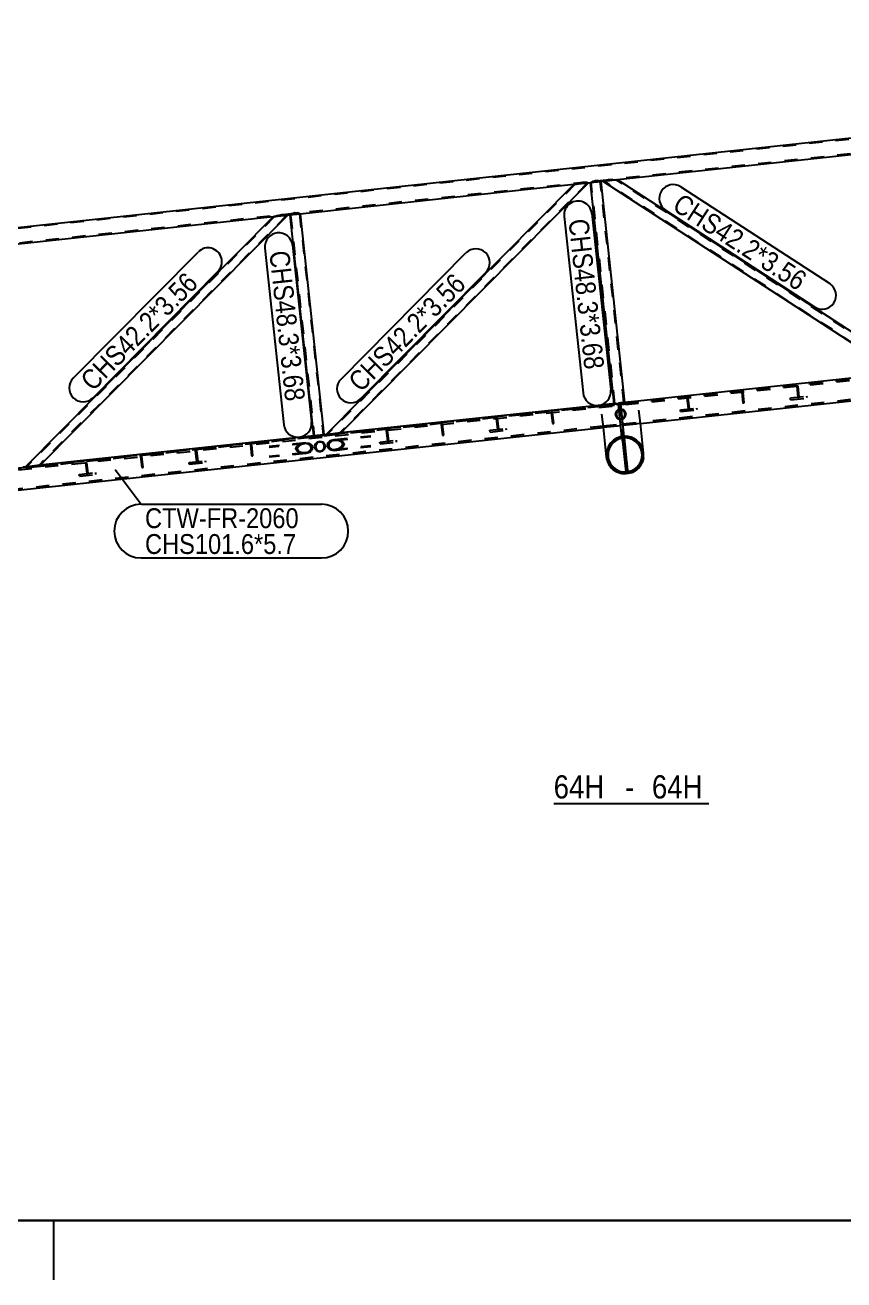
# Model space of a CAD drawing. Header units: millimetres. Extents: x 150000 to 150841, y 150000 to 150594.
# Drawn here: x 150211.6 to 150335, y 150010.7 to 150199.9 of the extents above; entities that cross this region are included whole.
import ezdxf

# ---------------------------------------------------------------- set-up
doc = ezdxf.new("R2010")
doc.units = ezdxf.units.MM
doc.linetypes.add('XKITLINE00', pattern=[0])
doc.linetypes.add('XKITLINE02', pattern=[4, 2, -2])
doc.styles.add('ARIAL', font='arial.ttf')

msp = doc.modelspace()

# ---------------------------------------------------------------- linework, layer by layer
at = {"color": 2, "linetype": 'XKITLINE00'}
for p, q in [((150107.62, 150158.4), (150494.83, 150199.95)), ((150342.14, 150181.01), (150300.91, 150176.59)), ((150294.33, 150175.88), (150253.06, 150171.45)), ((150294.28, 150175.86), (150256.99, 150138.2)), ((150296.49, 150176.1), (150259.2, 150138.44)), ((150294.5, 150175.95), (150294.28, 150175.86)), ((150294.76, 150176.01), (150294.5, 150175.95)), ((150295.03, 150176.12), (150294.76, 150176.01)), ((150295.03, 150176.12), (150295.65, 150176.25)), ((150295.65, 150176.25), (150296.14, 150176.23)), ((150296.23, 150176.17), (150296.14, 150176.23)), ((150296.42, 150176.16), (150296.23, 150176.17)), ((150296.42, 150176.16), (150296.49, 150176.1)), ((150296.84, 150176.15), (150296.48, 150176.11)), ((150296.82, 150176.13), (150296.92, 150176.22)), ((150300.39, 150142.86), (150296.82, 150176.13)), ((150296.92, 150176.22), (150297.01, 150176.25)), ((150297.01, 150176.25), (150297.2, 150176.41)), ((150297.2, 150176.41), (150297.59, 150176.52)), ((150297.59, 150176.52), (150298, 150176.49)), ((150298, 150176.49), (150298.22, 150176.38)), ((150298.22, 150176.38), (150298.31, 150176.37)), ((150298.42, 150176.3), (150298.31, 150176.37)), ((150298.77, 150176.36), (150298.4, 150176.32)), ((150301.99, 150143.03), (150298.42, 150176.3)), ((150298.75, 150176.34), (150298.81, 150176.41)), ((150343.17, 150147.45), (150298.75, 150176.34)), ((150298.81, 150176.41), (150298.99, 150176.46)), ((150298.99, 150176.46), (150299.07, 150176.55)), ((150299.07, 150176.55), (150299.54, 150176.66)), ((150299.54, 150176.66), (150300.18, 150176.67)), ((150300.18, 150176.67), (150300.47, 150176.62)), ((150300.47, 150176.62), (150300.73, 150176.62)), ((150300.97, 150176.58), (150300.73, 150176.62)), ((150345.38, 150147.69), (150300.97, 150176.58)), ((150251.86, 150171.54), (150252.25, 150171.66)), ((150252.25, 150171.66), (150252.66, 150171.63)), ((150252.88, 150171.51), (150252.66, 150171.63)), ((150248.99, 150171.02), (150207.73, 150166.59)), ((150248.94, 150170.99), (150211.65, 150133.34)), ((150251.16, 150171.23), (150213.87, 150133.58)), ((150249.17, 150171.09), (150248.94, 150170.99)), ((150249.42, 150171.14), (150249.17, 150171.09)), ((150249.69, 150171.25), (150249.42, 150171.14)), ((150249.69, 150171.25), (150250.31, 150171.38)), ((150250.31, 150171.38), (150250.8, 150171.37)), ((150250.9, 150171.3), (150250.8, 150171.37)), ((150251.08, 150171.29), (150250.9, 150171.3)), ((150251.08, 150171.29), (150251.16, 150171.23)), ((150251.51, 150171.29), (150251.14, 150171.25)), ((150251.58, 150171.36), (150251.49, 150171.27)), ((150251.49, 150171.27), (150255.06, 150138)), ((150251.67, 150171.38), (150251.58, 150171.36)), ((150251.86, 150171.54), (150251.67, 150171.38)), ((150252.97, 150171.51), (150252.88, 150171.51)), ((150253.09, 150171.44), (150252.97, 150171.51)), ((150256.66, 150138.17), (150253.09, 150171.44)), ((150304.34, 150139.86), (150495.15, 150160.34)), ((150343.23, 150147.44), (150303.98, 150143.23)), ((150303.98, 150143.23), (150301.95, 150143.01)), ((150303.99, 150143.2), (150303.98, 150143.23)), ((150298.41, 150142.63), (150259.14, 150138.42)), ((150300.44, 150142.85), (150298.41, 150142.63)), ((150300.47, 150142.82), (150298.41, 150142.6)), ((150298.41, 150142.6), (150298.41, 150142.63)), ((150298.41, 150142.6), (150298.41, 150142.6)), ((150300.42, 150142.85), (150300.39, 150142.86)), ((150300.44, 150142.84), (150300.44, 150142.85)), ((150300.51, 150142.81), (150300.44, 150142.84)), ((150300.51, 150142.81), (150300.63, 150142.8)), ((150300.63, 150142.8), (150300.81, 150142.73)), ((150301.22, 150142.72), (150300.81, 150142.73)), ((150301.57, 150137.86), (150301.05, 150142.73)), ((150301.21, 150141.23), (150301.05, 150142.73)), ((150301.48, 150141.78), (150301.15, 150141.75)), ((150301.22, 150142.72), (150301.61, 150142.82)), ((150301.54, 150141.26), (150301.38, 150142.76)), ((150301.9, 150137.9), (150301.38, 150142.76)), ((150301.61, 150142.82), (150301.77, 150142.92)), ((150301.77, 150142.92), (150301.89, 150142.96)), ((150301.89, 150142.96), (150301.95, 150143)), ((150303.99, 150143.2), (150301.92, 150142.98)), ((150301.95, 150143), (150301.95, 150143.01)), ((150301.97, 150143.01), (150301.99, 150143.03)), ((150303.99, 150143.2), (150303.99, 150143.2)), ((150298.76, 150139.29), (150301.39, 150139.57)), ((150301.54, 150141.26), (150301.21, 150141.23)), ((150301.72, 150139.61), (150304.34, 150139.89)), ((150304.34, 150139.89), (150304.34, 150139.89)), ((150304.83, 150135.37), (150304.34, 150139.89)), ((150107.94, 150118.78), (150298.77, 150139.26)), ((150255.09, 150137.98), (150213.81, 150133.55)), ((150255.06, 150138), (150255.17, 150137.94)), ((150255.17, 150137.94), (150255.3, 150137.94)), ((150255.3, 150137.94), (150255.47, 150137.87)), ((150255.47, 150137.87), (150255.88, 150137.86)), ((150255.88, 150137.86), (150256.28, 150137.96)), ((150256.28, 150137.96), (150256.43, 150138.06)), ((150256.43, 150138.06), (150256.56, 150138.09)), ((150256.66, 150138.17), (150256.56, 150138.09)), ((150257.01, 150138.19), (150256.63, 150138.15)), ((150256.99, 150138.2), (150257.07, 150138.16)), ((150257.07, 150138.16), (150257.32, 150138.15)), ((150257.32, 150138.15), (150257.4, 150138.12)), ((150257.4, 150138.12), (150257.9, 150138.13)), ((150257.9, 150138.13), (150258.51, 150138.24)), ((150258.51, 150138.24), (150258.68, 150138.3)), ((150258.68, 150138.3), (150258.99, 150138.36)), ((150259.2, 150138.44), (150258.99, 150138.36)), ((150299.25, 150134.77), (150298.76, 150139.29)), ((150298.76, 150139.29), (150298.76, 150139.29)), ((150301.31, 150137.82), (150301.55, 150137.86)), ((150301.92, 150137.9), (150301.55, 150137.86)), ((150301.55, 150137.85), (150301.55, 150137.86)), ((150301.55, 150137.85), (150301.55, 150137.86)), ((150301.55, 150137.86), (150301.55, 150137.86)), ((150301.6, 150137.62), (150302.14, 150132.56)), ((150301.92, 150137.9), (150302.03, 150137.92)), ((150301.92, 150137.9), (150301.92, 150137.9)), ((150301.92, 150137.9), (150301.92, 150137.9)), ((150301.92, 150137.9), (150301.92, 150137.9)), ((150302.47, 150132.6), (150301.93, 150137.67)), ((150299.32, 150135.84), (150299.32, 150135.84)), ((150304.46, 150136.51), (150304.46, 150136.52)), ((150299.3, 150134.54), (150299.25, 150134.77)), ((150299.41, 150134.08), (150299.36, 150134.29)), ((150299.41, 150134.08), (150299.59, 150133.75)), ((150299.81, 150133.83), (150299.81, 150133.83)), ((150304.63, 150133.98), (150304.73, 150134.35)), ((150304.75, 150134.42), (150304.81, 150134.66)), ((150304.81, 150134.66), (150304.82, 150134.97)), ((150304.82, 150135.22), (150304.83, 150135.37)), ((150211.68, 150133.32), (150211.3, 150133.28)), ((150211.65, 150133.34), (150211.74, 150133.29)), ((150211.74, 150133.29), (150211.99, 150133.29)), ((150211.99, 150133.29), (150212.07, 150133.26)), ((150212.07, 150133.26), (150212.57, 150133.26)), ((150212.57, 150133.26), (150213.18, 150133.38)), ((150213.18, 150133.38), (150213.35, 150133.44)), ((150213.35, 150133.44), (150213.66, 150133.5)), ((150213.66, 150133.5), (150213.87, 150133.58)), ((150299.62, 150133.69), (150299.74, 150133.46)), ((150300.8, 150132.55), (150301.47, 150132.32)), ((150302.17, 150132.26), (150301.47, 150132.32)), ((150302.03, 150132.55), (150302.12, 150132.56)), ((150302.49, 150132.61), (150302.12, 150132.56)), ((150302.12, 150132.56), (150302.12, 150132.56)), ((150302.12, 150132.56), (150302.12, 150132.56)), ((150302.12, 150132.56), (150302.12, 150132.56)), ((150302.17, 150132.26), (150302.17, 150132.32)), ((150302.5, 150132.29), (150302.17, 150132.26)), ((150302.49, 150132.61), (150302.7, 150132.63)), ((150302.49, 150132.61), (150302.49, 150132.61)), ((150302.49, 150132.6), (150302.49, 150132.61)), ((150302.49, 150132.6), (150302.49, 150132.61)), ((150303.18, 150132.5), (150302.5, 150132.3)), ((150302.5, 150132.29), (150302.5, 150132.37)), ((150303.18, 150132.5), (150303.78, 150132.87))]:
    msp.add_line(p, q, dxfattribs=at)
at = {"color": 7, "linetype": 'XKITLINE02'}
for p, q in [((150494.85, 150199.78), (150107.64, 150158.23)), ((150495.09, 150197.59), (150107.87, 150156.04)), ((150294.46, 150175.88), (150257.18, 150138.22)), ((150296.31, 150176.08), (150259.02, 150138.42)), ((150294.28, 150175.86), (150294.5, 150175.95)), ((150294.28, 150175.86), (150294.46, 150175.88)), ((150296.48, 150176.11), (150294.33, 150175.88)), ((150294.65, 150175.96), (150294.46, 150175.88)), ((150294.46, 150175.88), (150294.65, 150175.96)), ((150294.5, 150175.95), (150294.76, 150176.01)), ((150295.01, 150176.04), (150294.65, 150175.96)), ((150294.65, 150175.96), (150295.01, 150176.04)), ((150294.76, 150176.01), (150295.03, 150176.12)), ((150295.04, 150176.05), (150295.01, 150176.04)), ((150295.01, 150176.04), (150295.04, 150176.05)), ((150295.03, 150176.12), (150295.65, 150176.25)), ((150295.04, 150176.05), (150295.56, 150176.16)), ((150295.04, 150176.05), (150295.56, 150176.16)), ((150295.56, 150176.16), (150295.97, 150176.15)), ((150295.56, 150176.16), (150295.97, 150176.15)), ((150295.65, 150176.25), (150296.14, 150176.23)), ((150295.98, 150176.14), (150295.97, 150176.15)), ((150295.97, 150176.15), (150295.98, 150176.14)), ((150296.25, 150176.13), (150295.98, 150176.14)), ((150295.98, 150176.14), (150296.25, 150176.13)), ((150296.14, 150176.23), (150296.23, 150176.17)), ((150296.23, 150176.17), (150296.42, 150176.16)), ((150296.31, 150176.08), (150296.25, 150176.13)), ((150296.25, 150176.13), (150296.31, 150176.08)), ((150296.31, 150176.08), (150296.49, 150176.1)), ((150296.42, 150176.16), (150296.49, 150176.1)), ((150296.82, 150176.13), (150296.92, 150176.22)), ((150296.94, 150176.14), (150296.82, 150176.13)), ((150298.4, 150176.32), (150296.84, 150176.15)), ((150296.92, 150176.22), (150297.01, 150176.25)), ((150296.94, 150176.14), (150297.03, 150176.22)), ((150296.94, 150176.14), (150297.03, 150176.22)), ((150300.51, 150142.87), (150296.94, 150176.14)), ((150297.01, 150176.25), (150297.2, 150176.41)), ((150297.03, 150176.22), (150297.17, 150176.27)), ((150297.03, 150176.22), (150297.17, 150176.27)), ((150297.17, 150176.27), (150297.26, 150176.34)), ((150297.17, 150176.27), (150297.26, 150176.34)), ((150297.2, 150176.41), (150297.59, 150176.52)), ((150297.26, 150176.34), (150297.6, 150176.44)), ((150297.26, 150176.34), (150297.6, 150176.44)), ((150297.59, 150176.52), (150298, 150176.49)), ((150297.6, 150176.44), (150297.94, 150176.42)), ((150297.6, 150176.44), (150297.94, 150176.42)), ((150297.94, 150176.42), (150298.05, 150176.36)), ((150297.94, 150176.42), (150298.05, 150176.36)), ((150298, 150176.49), (150298.22, 150176.38)), ((150298.05, 150176.36), (150298.2, 150176.35)), ((150298.05, 150176.36), (150298.2, 150176.35)), ((150298.3, 150176.29), (150298.2, 150176.35)), ((150298.2, 150176.35), (150298.3, 150176.29)), ((150298.22, 150176.38), (150298.31, 150176.37)), ((150298.3, 150176.29), (150298.42, 150176.3)), ((150301.87, 150143.02), (150298.3, 150176.29)), ((150298.31, 150176.37), (150298.41, 150176.31)), ((150298.75, 150176.34), (150298.81, 150176.41)), ((150298.75, 150176.34), (150298.94, 150176.36)), ((150300.91, 150176.59), (150298.77, 150176.36)), ((150298.81, 150176.41), (150298.99, 150176.46)), ((150298.94, 150176.36), (150298.99, 150176.42)), ((150298.94, 150176.36), (150298.99, 150176.42)), ((150343.35, 150147.47), (150298.94, 150176.36)), ((150298.99, 150176.46), (150299.07, 150176.55)), ((150298.99, 150176.42), (150299.25, 150176.49)), ((150298.99, 150176.42), (150299.25, 150176.49)), ((150299.07, 150176.55), (150299.54, 150176.66)), ((150299.25, 150176.49), (150299.26, 150176.5)), ((150299.25, 150176.49), (150299.26, 150176.5)), ((150299.26, 150176.5), (150299.65, 150176.6)), ((150299.26, 150176.5), (150299.65, 150176.6)), ((150299.54, 150176.66), (150300.18, 150176.67)), ((150299.65, 150176.6), (150300.18, 150176.6)), ((150299.65, 150176.6), (150300.18, 150176.6)), ((150300.18, 150176.67), (150300.47, 150176.62)), ((150300.18, 150176.6), (150300.21, 150176.59)), ((150300.18, 150176.6), (150300.21, 150176.59)), ((150300.21, 150176.59), (150300.58, 150176.59)), ((150300.21, 150176.59), (150300.58, 150176.59)), ((150300.47, 150176.62), (150300.73, 150176.62)), ((150300.78, 150176.56), (150300.58, 150176.59)), ((150300.58, 150176.59), (150300.75, 150176.56)), ((150300.97, 150176.58), (150300.73, 150176.62)), ((150300.78, 150176.56), (150300.97, 150176.58)), ((150345.19, 150147.67), (150300.78, 150176.56)), ((150251.86, 150171.54), (150252.25, 150171.66)), ((150252.25, 150171.66), (150252.66, 150171.63)), ((150252.66, 150171.63), (150252.88, 150171.51)), ((150249.13, 150171.01), (150211.84, 150133.36)), ((150250.97, 150171.21), (150213.68, 150133.56)), ((150248.94, 150170.99), (150249.17, 150171.09)), ((150249.13, 150171.01), (150248.94, 150170.99)), ((150251.14, 150171.25), (150248.99, 150171.02)), ((150249.32, 150171.09), (150249.13, 150171.01)), ((150249.13, 150171.01), (150249.32, 150171.09)), ((150249.17, 150171.09), (150249.42, 150171.14)), ((150249.67, 150171.17), (150249.32, 150171.09)), ((150249.32, 150171.09), (150249.67, 150171.17)), ((150249.42, 150171.14), (150249.69, 150171.25)), ((150249.71, 150171.18), (150249.67, 150171.17)), ((150249.67, 150171.17), (150249.71, 150171.18)), ((150249.69, 150171.25), (150250.31, 150171.38)), ((150249.71, 150171.18), (150250.23, 150171.29)), ((150249.71, 150171.18), (150250.23, 150171.29)), ((150250.23, 150171.29), (150250.63, 150171.28)), ((150250.23, 150171.29), (150250.63, 150171.28)), ((150250.31, 150171.38), (150250.8, 150171.37)), ((150250.64, 150171.27), (150250.63, 150171.28)), ((150250.63, 150171.28), (150250.64, 150171.27)), ((150250.91, 150171.26), (150250.64, 150171.27)), ((150250.64, 150171.27), (150250.91, 150171.26)), ((150250.8, 150171.37), (150250.9, 150171.3)), ((150250.9, 150171.3), (150251.08, 150171.29)), ((150250.97, 150171.21), (150250.91, 150171.26)), ((150250.91, 150171.26), (150250.97, 150171.21)), ((150250.97, 150171.21), (150251.16, 150171.23)), ((150251.08, 150171.29), (150251.16, 150171.23)), ((150251.49, 150171.27), (150251.58, 150171.36)), ((150251.49, 150171.27), (150251.61, 150171.28)), ((150253.06, 150171.45), (150251.51, 150171.29)), ((150251.58, 150171.36), (150251.67, 150171.38)), ((150251.69, 150171.36), (150251.61, 150171.28)), ((150251.61, 150171.28), (150251.69, 150171.36)), ((150251.61, 150171.28), (150255.18, 150138.01)), ((150251.67, 150171.38), (150251.86, 150171.54)), ((150251.84, 150171.4), (150251.69, 150171.36)), ((150251.69, 150171.36), (150251.84, 150171.4)), ((150251.93, 150171.48), (150251.84, 150171.4)), ((150251.84, 150171.4), (150251.93, 150171.48)), ((150251.93, 150171.48), (150252.26, 150171.58)), ((150251.93, 150171.48), (150252.26, 150171.58)), ((150252.26, 150171.58), (150252.61, 150171.55)), ((150252.26, 150171.58), (150252.61, 150171.55)), ((150252.71, 150171.5), (150252.61, 150171.55)), ((150252.61, 150171.55), (150252.71, 150171.5)), ((150252.87, 150171.48), (150252.71, 150171.5)), ((150252.71, 150171.5), (150252.87, 150171.48)), ((150252.87, 150171.48), (150252.96, 150171.42)), ((150252.95, 150171.43), (150252.87, 150171.48)), ((150252.88, 150171.51), (150252.97, 150171.51)), ((150252.96, 150171.42), (150252.98, 150171.43)), ((150252.96, 150171.42), (150256.54, 150138.15)), ((150252.97, 150171.51), (150253.07, 150171.45)), ((150252.98, 150171.43), (150253.09, 150171.44)), ((150107.17, 150122.04), (150495.17, 150163.71)), ((150107.2, 150121.77), (150495.2, 150163.44)), ((150494.81, 150163.52), (150304, 150143.04)), ((150495.13, 150160.53), (150304.32, 150140.05)), ((150328.12, 150145.5), (150327.92, 150145.48)), ((150327.92, 150145.48), (150328.12, 150145.5)), ((150327.92, 150145.48), (150328.1, 150143.83)), ((150328.3, 150143.85), (150328.12, 150145.5)), ((150303.99, 150143.2), (150303.98, 150143.23)), ((150303.98, 150143.23), (150303.99, 150143.2)), ((150304.34, 150139.89), (150303.98, 150143.23)), ((150311.55, 150143.72), (150311.35, 150143.7)), ((150311.35, 150143.7), (150311.55, 150143.72)), ((150311.35, 150143.7), (150311.53, 150142.04)), ((150311.73, 150142.06), (150311.55, 150143.72)), ((150319.83, 150144.6), (150319.64, 150144.58)), ((150319.64, 150144.58), (150319.81, 150142.93)), ((150320.01, 150142.95), (150319.83, 150144.6)), ((150326.96, 150143.7), (150329.44, 150143.97)), ((150326.98, 150143.43), (150326.96, 150143.7)), ((150326.98, 150143.43), (150329.47, 150143.7)), ((150328.1, 150143.83), (150328.3, 150143.85)), ((150329.47, 150143.7), (150329.44, 150143.97)), ((150298.43, 150142.44), (150107.59, 150121.96)), ((150290.89, 150141.5), (150291.09, 150141.53)), ((150291.09, 150141.52), (150290.89, 150141.5)), ((150290.89, 150141.5), (150291.07, 150139.84)), ((150291.27, 150139.87), (150291.09, 150141.53)), ((150301.03, 150142.88), (150298.41, 150142.6)), ((150298.41, 150142.63), (150298.41, 150142.6)), ((150298.41, 150142.6), (150298.41, 150142.63)), ((150298.76, 150139.29), (150298.41, 150142.6)), ((150298.43, 150142.41), (150298.41, 150142.6)), ((150298.43, 150142.41), (150301.05, 150142.69)), ((150298.43, 150142.41), (150301.05, 150142.69)), ((150300.51, 150142.87), (150300.39, 150142.86)), ((150300.56, 150142.86), (150300.42, 150142.85)), ((150300.42, 150142.85), (150300.42, 150142.85)), ((150300.44, 150142.85), (150301.03, 150142.91)), ((150300.44, 150142.84), (150300.56, 150142.85)), ((150300.56, 150142.85), (150300.44, 150142.84)), ((150300.44, 150142.84), (150300.44, 150142.85)), ((150300.51, 150142.81), (150300.44, 150142.84)), ((150301.03, 150142.88), (150300.47, 150142.82)), ((150300.51, 150142.87), (150300.54, 150142.86)), ((150300.56, 150142.86), (150300.54, 150142.86)), ((150300.54, 150142.86), (150300.56, 150142.86)), ((150300.56, 150142.85), (150300.56, 150142.86)), ((150300.56, 150142.86), (150300.56, 150142.85)), ((150300.61, 150142.83), (150300.56, 150142.85)), ((150300.61, 150142.83), (150300.56, 150142.85)), ((150300.57, 150141.24), (150300.68, 150141.65)), ((150300.8, 150142.82), (150300.61, 150142.83)), ((150300.81, 150142.73), (150300.63, 150142.8)), ((150300.63, 150142.8), (150300.63, 150142.8)), ((150300.68, 150141.65), (150300.74, 150141.71)), ((150300.68, 150141.65), (150300.68, 150141.65)), ((150300.78, 150141.59), (150300.69, 150141.24)), ((150300.74, 150141.71), (150300.97, 150141.94)), ((150300.93, 150141.73), (150300.78, 150141.59)), ((150300.8, 150142.82), (150300.86, 150142.79)), ((150300.8, 150142.82), (150300.86, 150142.79)), ((150301.21, 150142.79), (150300.86, 150142.79)), ((150301.03, 150141.83), (150300.93, 150141.73)), ((150300.97, 150141.94), (150301.13, 150141.98)), ((150301.36, 150142.95), (150301.03, 150142.91)), ((150301.03, 150142.91), (150302.17, 150132.26)), ((150301.05, 150142.73), (150301.03, 150142.91)), ((150301.05, 150142.73), (150301.03, 150142.88)), ((150301.14, 150141.86), (150301.03, 150141.83)), ((150301.13, 150141.98), (150301.37, 150142.05)), ((150301.14, 150141.86), (150301.13, 150141.98)), ((150301.14, 150141.86), (150301.37, 150141.93)), ((150301.21, 150142.79), (150301.54, 150142.87)), ((150301.21, 150142.79), (150301.54, 150142.87)), ((150301.22, 150142.72), (150301.61, 150142.82)), ((150301.22, 150142.72), (150301.22, 150142.72)), ((150301.36, 150142.92), (150303.99, 150143.2)), ((150301.95, 150143.01), (150301.36, 150142.95)), ((150301.92, 150142.98), (150301.36, 150142.92)), ((150302.5, 150132.3), (150301.36, 150142.95)), ((150301.38, 150142.76), (150301.36, 150142.95)), ((150301.38, 150142.76), (150301.36, 150142.92)), ((150301.37, 150142.05), (150301.78, 150141.94)), ((150301.72, 150141.83), (150301.37, 150141.93)), ((150301.38, 150142.73), (150304.01, 150143.01)), ((150301.38, 150142.73), (150304.01, 150143.01)), ((150301.47, 150141.9), (150301.46, 150142.03)), ((150301.6, 150142.91), (150301.54, 150142.87)), ((150301.54, 150142.87), (150301.6, 150142.91)), ((150301.79, 150142.96), (150301.6, 150142.91)), ((150301.6, 150142.91), (150301.79, 150142.96)), ((150301.77, 150142.92), (150301.61, 150142.82)), ((150301.97, 150141.59), (150301.72, 150141.83)), ((150301.89, 150142.96), (150301.77, 150142.92)), ((150301.78, 150141.94), (150301.89, 150141.83)), ((150301.79, 150142.96), (150301.83, 150142.99)), ((150301.79, 150142.96), (150301.83, 150142.99)), ((150301.97, 150143.01), (150301.83, 150143)), ((150301.83, 150142.99), (150301.83, 150143)), ((150301.83, 150143), (150301.84, 150143)), ((150301.84, 150143), (150301.83, 150143)), ((150301.83, 150143), (150301.83, 150142.99)), ((150301.83, 150142.99), (150301.95, 150143)), ((150301.95, 150143), (150301.83, 150142.99)), ((150301.87, 150143.02), (150301.84, 150143)), ((150301.87, 150143.02), (150301.84, 150143)), ((150301.99, 150143.03), (150301.87, 150143.02)), ((150301.89, 150142.96), (150301.95, 150143)), ((150301.89, 150141.83), (150302.07, 150141.65)), ((150301.95, 150143), (150301.95, 150143.01)), ((150301.97, 150143.01), (150301.99, 150143.03)), ((150302.06, 150141.24), (150301.97, 150141.59)), ((150302.18, 150141.24), (150302.07, 150141.65)), ((150302.07, 150141.65), (150302.07, 150141.65)), ((150304.01, 150143.01), (150303.99, 150143.2)), ((150310.38, 150141.92), (150312.87, 150142.19)), ((150310.41, 150141.65), (150310.38, 150141.92)), ((150310.41, 150141.65), (150312.9, 150141.92)), ((150311.53, 150142.04), (150311.73, 150142.06)), ((150312.9, 150141.92), (150312.87, 150142.19)), ((150319.81, 150142.93), (150320.01, 150142.95)), ((150298.75, 150139.45), (150107.92, 150118.97)), ((150274.32, 150139.72), (150274.52, 150139.75)), ((150274.52, 150139.74), (150274.32, 150139.72)), ((150274.32, 150139.72), (150274.5, 150138.06)), ((150274.69, 150138.09), (150274.52, 150139.75)), ((150282.6, 150140.61), (150282.8, 150140.64)), ((150282.8, 150140.63), (150282.6, 150140.61)), ((150282.6, 150140.61), (150282.78, 150138.95)), ((150282.98, 150138.98), (150282.8, 150140.64)), ((150291.07, 150139.84), (150291.27, 150139.87)), ((150298.74, 150139.48), (150301.37, 150139.76)), ((150298.74, 150139.48), (150301.37, 150139.76)), ((150298.76, 150139.29), (150298.74, 150139.48)), ((150298.76, 150139.29), (150301.39, 150139.57)), ((150300.68, 150140.84), (150300.57, 150141.24)), ((150300.86, 150140.66), (150300.68, 150140.84)), ((150300.69, 150141.24), (150300.78, 150140.9)), ((150300.78, 150140.9), (150300.78, 150140.9)), ((150300.78, 150140.9), (150301.03, 150140.65)), ((150300.97, 150140.55), (150300.86, 150140.66)), ((150300.97, 150140.55), (150301.29, 150140.46)), ((150301.03, 150140.65), (150301.28, 150140.59)), ((150301.39, 150139.57), (150301.21, 150141.23)), ((150301.29, 150140.46), (150301.28, 150140.59)), ((150301.37, 150140.56), (150301.28, 150140.59)), ((150301.29, 150140.46), (150301.37, 150140.44)), ((150301.61, 150140.62), (150301.37, 150140.56)), ((150301.37, 150140.44), (150301.62, 150140.51)), ((150301.72, 150139.61), (150301.54, 150141.26)), ((150301.61, 150140.62), (150301.72, 150140.65)), ((150301.61, 150140.62), (150301.61, 150140.62)), ((150301.62, 150140.51), (150301.61, 150140.62)), ((150301.78, 150140.55), (150301.62, 150140.51)), ((150301.7, 150139.8), (150304.32, 150140.08)), ((150301.7, 150139.8), (150304.32, 150140.08)), ((150301.72, 150140.65), (150301.83, 150140.77)), ((150301.72, 150139.61), (150304.34, 150139.89)), ((150302.02, 150140.79), (150301.78, 150140.55)), ((150301.83, 150140.77), (150301.97, 150140.9)), ((150301.97, 150140.9), (150302.06, 150141.24)), ((150301.97, 150140.9), (150301.97, 150140.9)), ((150302.07, 150140.84), (150302.02, 150140.79)), ((150302.07, 150140.84), (150302.18, 150141.24)), ((150304.34, 150139.89), (150304.32, 150140.08)), ((150304.34, 150139.86), (150304.34, 150139.89)), ((150255.06, 150138), (150255.18, 150138.01)), ((150255.06, 150138), (150255.17, 150137.94)), ((150256.63, 150138.15), (150255.09, 150137.98)), ((150255.17, 150137.94), (150255.3, 150137.94)), ((150255.18, 150138.01), (150255.28, 150137.96)), ((150255.18, 150138.01), (150255.28, 150137.96)), ((150255.28, 150137.96), (150255.46, 150137.95)), ((150255.28, 150137.96), (150255.46, 150137.95)), ((150255.3, 150137.94), (150255.47, 150137.87)), ((150255.46, 150137.95), (150255.53, 150137.93)), ((150255.46, 150137.95), (150255.53, 150137.93)), ((150255.47, 150137.87), (150255.88, 150137.86)), ((150255.53, 150137.93), (150255.87, 150137.92)), ((150255.53, 150137.93), (150255.87, 150137.92)), ((150255.87, 150137.92), (150256.21, 150138)), ((150255.87, 150137.92), (150256.21, 150138)), ((150255.88, 150137.86), (150256.28, 150137.96)), ((150256.21, 150138), (150256.27, 150138.04)), ((150256.21, 150138), (150256.27, 150138.04)), ((150256.27, 150138.04), (150256.45, 150138.09)), ((150256.27, 150138.04), (150256.45, 150138.09)), ((150256.28, 150137.96), (150256.43, 150138.06)), ((150256.43, 150138.06), (150256.56, 150138.09)), ((150256.54, 150138.15), (150256.45, 150138.09)), ((150256.54, 150138.15), (150256.55, 150138.16)), ((150256.55, 150138.16), (150256.66, 150138.17)), ((150256.99, 150138.2), (150257.18, 150138.22)), ((150259.14, 150138.42), (150257.01, 150138.19)), ((150257.18, 150138.22), (150257.25, 150138.18)), ((150257.55, 150138.18), (150257.25, 150138.18)), ((150257.32, 150138.15), (150257.32, 150138.15)), ((150257.32, 150138.15), (150257.4, 150138.12)), ((150257.4, 150138.12), (150257.9, 150138.13)), ((150257.55, 150138.18), (150257.67, 150138.19)), ((150257.67, 150138.19), (150257.97, 150138.19)), ((150257.67, 150138.19), (150257.97, 150138.19)), ((150257.9, 150138.13), (150258.51, 150138.24)), ((150257.97, 150138.19), (150258.33, 150138.26)), ((150257.97, 150138.19), (150258.33, 150138.26)), ((150258.16, 150137.42), (150263.7, 150138.01)), ((150258.23, 150137.3), (150263.7, 150137.89)), ((150258.33, 150138.26), (150258.47, 150138.28)), ((150258.84, 150138.35), (150258.47, 150138.28)), ((150258.51, 150138.24), (150258.68, 150138.3)), ((150258.68, 150138.3), (150258.68, 150138.3)), ((150259.02, 150138.42), (150258.84, 150138.35)), ((150259.02, 150138.42), (150259.2, 150138.44)), ((150266.03, 150138.83), (150266.23, 150138.86)), ((150266.23, 150138.85), (150266.03, 150138.83)), ((150266.03, 150138.83), (150266.21, 150137.17)), ((150266.41, 150137.2), (150266.23, 150138.86)), ((150274.5, 150138.06), (150274.69, 150138.09)), ((150281.64, 150138.83), (150284.12, 150139.1)), ((150281.67, 150138.57), (150281.64, 150138.83)), ((150281.67, 150138.57), (150284.15, 150138.83)), ((150282.78, 150138.95), (150282.98, 150138.98)), ((150284.15, 150138.83), (150284.12, 150139.1)), ((150298.77, 150139.26), (150298.76, 150139.29)), ((150298.77, 150139.26), (150298.76, 150139.29)), ((150301.55, 150137.86), (150301.31, 150137.82)), ((150301.37, 150137.6), (150301.58, 150137.62)), ((150301.58, 150137.62), (150301.37, 150137.6)), ((150301.55, 150137.86), (150301.92, 150137.9)), ((150301.55, 150137.86), (150301.55, 150137.86)), ((150301.55, 150137.86), (150301.58, 150137.62)), ((150301.58, 150137.62), (150301.55, 150137.85)), ((150301.6, 150137.62), (150301.57, 150137.86)), ((150301.94, 150137.67), (150301.58, 150137.62)), ((150301.58, 150137.62), (150301.94, 150137.67)), ((150301.58, 150137.62), (150301.58, 150137.62)), ((150301.58, 150137.62), (150301.58, 150137.62)), ((150301.93, 150137.67), (150301.9, 150137.9)), ((150302.03, 150137.92), (150301.92, 150137.9)), ((150301.94, 150137.67), (150301.92, 150137.9)), ((150301.94, 150137.67), (150301.92, 150137.9)), ((150301.94, 150137.67), (150302.03, 150137.68)), ((150302.03, 150137.68), (150301.94, 150137.67)), ((150301.94, 150137.67), (150301.94, 150137.67)), ((150301.94, 150137.67), (150301.94, 150137.67)), ((150237.27, 150135.74), (150237.47, 150135.77)), ((150237.47, 150135.76), (150237.27, 150135.74)), ((150237.45, 150134.09), (150237.27, 150135.74)), ((150237.65, 150134.11), (150237.47, 150135.77)), ((150245.75, 150136.65), (150245.55, 150136.63)), ((150245.55, 150136.63), (150245.73, 150134.98)), ((150245.93, 150135), (150245.75, 150136.65)), ((150253.91, 150136.96), (150248.37, 150136.36)), ((150253.83, 150136.83), (150248.37, 150136.24)), ((150252.38, 150136.04), (150252.62, 150136.46)), ((150252.39, 150135.99), (150252.38, 150136.04)), ((150252.61, 150135.66), (150252.39, 150135.99)), ((150252.78, 150136.41), (150252.57, 150136.05)), ((150252.57, 150136.05), (150252.58, 150136.01)), ((150252.58, 150136.01), (150252.76, 150135.73)), ((150252.9, 150135.51), (150252.61, 150135.66)), ((150252.62, 150136.46), (150252.78, 150136.56)), ((150252.76, 150135.73), (150253.15, 150135.54)), ((150252.78, 150136.56), (150253.23, 150136.81)), ((150253.06, 150136.59), (150252.78, 150136.41)), ((150253.25, 150136.7), (150253.06, 150136.59)), ((150253.23, 150136.81), (150253.91, 150136.96)), ((150253.83, 150136.83), (150253.25, 150136.7)), ((150254.3, 150136.76), (150253.83, 150136.83)), ((150253.91, 150136.96), (150254.46, 150136.88)), ((150254.33, 150136.73), (150254.3, 150136.76)), ((150254.63, 150136.53), (150254.33, 150136.73)), ((150254.33, 150135.58), (150254.42, 150135.68)), ((150254.42, 150135.68), (150254.64, 150135.85)), ((150254.46, 150136.88), (150254.58, 150136.76)), ((150254.7, 150135.71), (150254.5, 150135.49)), ((150254.58, 150136.76), (150254.81, 150136.6)), ((150254.69, 150136.24), (150254.63, 150136.53)), ((150254.64, 150135.85), (150254.72, 150136.19)), ((150254.72, 150136.19), (150254.69, 150136.24)), ((150254.82, 150135.8), (150254.7, 150135.71)), ((150254.81, 150136.6), (150254.88, 150136.26)), ((150254.92, 150136.21), (150254.82, 150135.8)), ((150254.88, 150136.26), (150254.92, 150136.21)), ((150255.23, 150136.38), (150255.34, 150136.78)), ((150255.34, 150135.98), (150255.23, 150136.38)), ((150255.34, 150136.78), (150255.41, 150136.84)), ((150255.52, 150135.79), (150255.34, 150135.98)), ((150255.45, 150136.72), (150255.36, 150136.38)), ((150255.36, 150136.38), (150255.45, 150136.04)), ((150255.41, 150136.84), (150255.64, 150137.08)), ((150255.59, 150136.86), (150255.45, 150136.72)), ((150255.45, 150136.04), (150255.7, 150135.79)), ((150255.64, 150135.68), (150255.52, 150135.79)), ((150255.7, 150136.97), (150255.59, 150136.86)), ((150255.64, 150137.08), (150256.04, 150137.18)), ((150255.64, 150137.08), (150255.64, 150137.08)), ((150255.64, 150135.68), (150256.04, 150135.57)), ((150256.04, 150137.06), (150255.7, 150136.97)), ((150255.7, 150135.79), (150255.7, 150135.79)), ((150255.7, 150135.79), (150256.04, 150135.7)), ((150256.04, 150137.18), (150256.44, 150137.08)), ((150256.38, 150136.97), (150256.04, 150137.06)), ((150256.04, 150135.7), (150256.38, 150135.79)), ((150256.44, 150135.68), (150256.04, 150135.57)), ((150256.63, 150136.72), (150256.38, 150136.97)), ((150256.38, 150135.79), (150256.49, 150135.9)), ((150256.38, 150135.79), (150256.38, 150135.79)), ((150256.44, 150137.08), (150256.44, 150137.08)), ((150256.44, 150137.08), (150256.55, 150136.97)), ((150256.68, 150135.92), (150256.44, 150135.68)), ((150256.49, 150135.9), (150256.63, 150136.04)), ((150256.55, 150136.97), (150256.74, 150136.78)), ((150256.72, 150136.38), (150256.63, 150136.72)), ((150256.63, 150136.04), (150256.72, 150136.38)), ((150256.74, 150135.98), (150256.68, 150135.92)), ((150256.74, 150136.78), (150256.84, 150136.38)), ((150256.84, 150136.38), (150256.74, 150135.98)), ((150257.15, 150136.55), (150257.24, 150136.96)), ((150257.18, 150136.5), (150257.15, 150136.55)), ((150257.26, 150136.16), (150257.18, 150136.5)), ((150257.24, 150136.96), (150257.36, 150137.05)), ((150257.49, 150136), (150257.26, 150136.16)), ((150257.43, 150136.91), (150257.35, 150136.57)), ((150257.35, 150136.57), (150257.37, 150136.52)), ((150257.36, 150137.05), (150257.57, 150137.27)), ((150257.37, 150136.52), (150257.44, 150136.23)), ((150257.65, 150137.08), (150257.43, 150136.91)), ((150257.44, 150136.23), (150257.73, 150136.03)), ((150257.61, 150135.88), (150257.49, 150136)), ((150257.57, 150137.27), (150258.16, 150137.42)), ((150257.61, 150135.88), (150258.16, 150135.8)), ((150257.74, 150137.18), (150257.65, 150137.08)), ((150257.73, 150136.03), (150257.77, 150136)), ((150258.23, 150137.3), (150257.74, 150137.18)), ((150257.77, 150136), (150258.23, 150135.93)), ((150258.16, 150137.42), (150258.88, 150137.36)), ((150258.16, 150135.8), (150263.7, 150136.4)), ((150258.84, 150135.96), (150258.16, 150135.8)), ((150258.84, 150137.25), (150258.23, 150137.3)), ((150258.23, 150135.93), (150263.7, 150136.52)), ((150258.23, 150135.93), (150258.82, 150136.06)), ((150258.82, 150136.06), (150259.01, 150136.17)), ((150258.92, 150137.22), (150258.84, 150137.25)), ((150259.29, 150136.2), (150258.84, 150135.96)), ((150258.88, 150137.36), (150259.17, 150137.25)), ((150259.3, 150137.03), (150258.92, 150137.22)), ((150259.01, 150136.17), (150259.29, 150136.35)), ((150259.17, 150137.25), (150259.46, 150137.1)), ((150259.29, 150136.35), (150259.5, 150136.71)), ((150259.44, 150136.3), (150259.29, 150136.2)), ((150259.49, 150136.75), (150259.3, 150137.03)), ((150259.69, 150136.72), (150259.44, 150136.3)), ((150259.46, 150137.1), (150259.68, 150136.77)), ((150259.5, 150136.71), (150259.49, 150136.75)), ((150259.68, 150136.77), (150259.69, 150136.72)), ((150265.07, 150137.05), (150267.55, 150137.32)), ((150265.1, 150136.79), (150265.07, 150137.05)), ((150265.1, 150136.79), (150267.58, 150137.05)), ((150266.21, 150137.17), (150266.41, 150137.2)), ((150267.58, 150137.05), (150267.55, 150137.32)), ((150220.9, 150133.98), (150220.7, 150133.96)), ((150220.7, 150133.96), (150220.88, 150132.31)), ((150221.07, 150132.33), (150220.9, 150133.98)), ((150229.18, 150134.87), (150228.98, 150134.85)), ((150228.98, 150134.85), (150229.16, 150133.2)), ((150229.36, 150133.22), (150229.18, 150134.87)), ((150236.3, 150133.96), (150238.79, 150134.23)), ((150236.33, 150133.7), (150236.3, 150133.96)), ((150236.33, 150133.7), (150238.82, 150133.96)), ((150237.45, 150134.09), (150237.65, 150134.11)), ((150238.82, 150133.96), (150238.79, 150134.23)), ((150245.73, 150134.98), (150245.93, 150135)), ((150253.84, 150135.46), (150248.37, 150134.87)), ((150253.91, 150135.34), (150248.37, 150134.75)), ((150253.19, 150135.4), (150252.9, 150135.51)), ((150253.15, 150135.54), (150253.23, 150135.51)), ((150253.19, 150135.4), (150253.91, 150135.34)), ((150253.23, 150135.51), (150253.84, 150135.46)), ((150253.84, 150135.46), (150254.33, 150135.58)), ((150254.5, 150135.49), (150253.91, 150135.34)), ((150299.36, 150134.29), (150299.3, 150134.54)), ((150299.59, 150133.75), (150299.41, 150134.08)), ((150299.59, 150133.75), (150299.62, 150133.69)), ((150299.74, 150133.46), (150299.59, 150133.75)), ((150304.51, 150134.45), (150304.51, 150134.45)), ((150304.75, 150134.42), (150304.63, 150133.98)), ((150304.73, 150134.35), (150304.75, 150134.42)), ((150304.81, 150134.66), (150304.75, 150134.42)), ((150304.82, 150134.97), (150304.82, 150135.22)), ((150211.65, 150133.34), (150211.84, 150133.36)), ((150211.65, 150133.34), (150211.74, 150133.29)), ((150213.81, 150133.55), (150211.68, 150133.32)), ((150211.74, 150133.29), (150211.99, 150133.29)), ((150211.84, 150133.36), (150211.91, 150133.32)), ((150211.84, 150133.36), (150211.91, 150133.32)), ((150211.91, 150133.32), (150212.21, 150133.32)), ((150211.91, 150133.32), (150212.21, 150133.32)), ((150211.99, 150133.29), (150212.07, 150133.26)), ((150212.07, 150133.26), (150212.57, 150133.26)), ((150212.21, 150133.32), (150212.34, 150133.33)), ((150212.21, 150133.32), (150212.34, 150133.33)), ((150212.34, 150133.33), (150212.64, 150133.33)), ((150212.34, 150133.33), (150212.64, 150133.33)), ((150212.57, 150133.26), (150213.18, 150133.38)), ((150212.64, 150133.33), (150213, 150133.4)), ((150212.64, 150133.33), (150213, 150133.4)), ((150213, 150133.4), (150213.13, 150133.42)), ((150213, 150133.4), (150213.13, 150133.42)), ((150213.13, 150133.42), (150213.51, 150133.49)), ((150213.13, 150133.42), (150213.51, 150133.49)), ((150213.18, 150133.38), (150213.35, 150133.44)), ((150213.35, 150133.44), (150213.66, 150133.5)), ((150213.51, 150133.49), (150213.68, 150133.56)), ((150213.68, 150133.56), (150213.51, 150133.49)), ((150213.87, 150133.58), (150213.66, 150133.5)), ((150213.68, 150133.56), (150213.87, 150133.58)), ((150219.73, 150132.18), (150222.22, 150132.45)), ((150219.76, 150131.92), (150219.73, 150132.18)), ((150219.76, 150131.92), (150222.25, 150132.18)), ((150220.88, 150132.31), (150221.07, 150132.33)), ((150222.25, 150132.18), (150222.22, 150132.45)), ((150229.16, 150133.2), (150229.36, 150133.22)), ((150301.47, 150132.32), (150300.8, 150132.55)), ((150302.12, 150132.56), (150302.03, 150132.55)), ((150302.03, 150132.31), (150302.15, 150132.32)), ((150302.15, 150132.32), (150302.03, 150132.31)), ((150302.12, 150132.56), (150302.49, 150132.61)), ((150302.12, 150132.56), (150302.12, 150132.56)), ((150302.15, 150132.32), (150302.12, 150132.56)), ((150302.15, 150132.32), (150302.12, 150132.56)), ((150302.17, 150132.32), (150302.14, 150132.56)), ((150302.51, 150132.37), (150302.15, 150132.33)), ((150302.15, 150132.32), (150302.51, 150132.37)), ((150302.5, 150132.37), (150302.47, 150132.6)), ((150302.7, 150132.63), (150302.49, 150132.61)), ((150302.49, 150132.61), (150302.49, 150132.61)), ((150302.51, 150132.37), (150302.49, 150132.61)), ((150302.51, 150132.37), (150302.49, 150132.6)), ((150302.51, 150132.37), (150302.76, 150132.41)), ((150302.76, 150132.41), (150302.51, 150132.37)), ((150303.78, 150132.87), (150303.18, 150132.5))]:
    msp.add_line(p, q, dxfattribs=at)
at = {"color": 7, "linetype": 'XKITLINE00'}
for p, q in [((150310.44, 150175.55), (150332.88, 150160.95)), ((150308.15, 150172.03), (150330.59, 150157.43)), ((150292.84, 150171.08), (150295.7, 150144.46)), ((150297.02, 150171.53), (150299.88, 150144.91)), ((150247.74, 150166.28), (150250.6, 150139.66)), ((150251.91, 150166.73), (150254.77, 150140.1)), ((150218.83, 150146.7), (150237.67, 150165.72)), ((150259.21, 150146.56), (150278.05, 150165.58)), ((150221.82, 150143.74), (150240.66, 150162.77)), ((150262.19, 150143.6), (150281.04, 150162.63)), ((150225.17, 150132.92), (150229.06, 150127.67)), ((150229.06, 150127.67), (150256.26, 150127.67)), ((150229.06, 150119.57), (150256.26, 150119.57)), ((150017.92, 150019.64), (150822.96, 150019.64)), ((150017.94, 150019.67), (150822.94, 150019.67)), ((150215.93, 150010.67), (150215.93, 150019.64)), ((150215.93, 150010.67), (150215.93, 150019.64))]:
    msp.add_line(p, q, dxfattribs=at)
at = {"color": 6, "linetype": 'XKITLINE00'}
msp.add_line((150291.27, 150082.54), (150314.64, 150082.54), dxfattribs=at)
at = {"color": 7, "linetype": 'XKITLINE00'}
for centre, radius, start, end in [((150309.29, 150173.79), 2.1, 56.9586, 236.9586), ((150294.93, 150171.31), 2.1, 6.1251, 186.1251), ((150249.83, 150166.51), 2.1, 6.1252, 186.1252), ((150239.16, 150164.25), 2.1, 315.2817, 135.2817), ((150279.54, 150164.11), 2.1, 315.2803, 135.2803), ((150331.74, 150159.19), 2.1, 236.9586, 56.9586), ((150220.32, 150145.22), 2.1, 135.2817, 315.2817), ((150260.7, 150145.08), 2.1, 135.2803, 315.2803), ((150297.79, 150144.68), 2.1, 186.1251, 6.1251), ((150252.68, 150139.88), 2.1, 186.1252, 6.1252), ((150229.06, 150123.62), 4.05, 90, 270), ((150256.26, 150123.62), 4.05, 270, 90)]:
    msp.add_arc(centre, radius, start, end, dxfattribs=at)
at = {"color": 2, "linetype": 'XKITLINE00'}
for centre, radius, start, end in [((150302.03, 150135.11), 2.81, 15, 195), ((150302.03, 150135.11), 2.81, 105, 180), ((150302.03, 150135.11), 2.57, 345, 165), ((150302.03, 150135.11), 2.81, 14.942, 90), ((150302.03, 150135.11), 2.81, 195, 15), ((150302.03, 150135.11), 2.57, 165, 345), ((150302.03, 150135.11), 2.57, 195, 270), ((150302.03, 150135.11), 2.57, 285, 0), ((150302.04, 150135.07), 2.81, 308.4045, 337.2586), ((150302.04, 150135.07), 2.81, 215.0014, 243.8554)]:
    msp.add_arc(centre, radius, start, end, dxfattribs=at)
at = {"color": 7, "linetype": 'XKITLINE02'}
for centre, radius, start, end in [((150302.03, 150135.11), 2.81, 105, 270), ((150302.03, 150135.11), 2.57, 105, 270), ((150302.03, 150135.11), 2.57, 105, 195), ((150302.03, 150135.11), 2.81, 285, 90), ((150302.03, 150135.11), 2.57, 285, 90), ((150302.03, 150135.11), 2.57, 0, 90), ((150302.03, 150135.11), 2.81, 285, 14.942), ((150302.03, 150135.11), 2.81, 180, 270), ((150302.04, 150135.07), 2.81, 308.4045, 337.2586), ((150302.04, 150135.07), 2.81, 215.0014, 243.8554)]:
    msp.add_arc(centre, radius, start, end, dxfattribs=at)

# ---------------------------------------------------------------- texts
at = {"color": 3, "style": 'ARIAL', "width": 0.85}
for s, rotation, p in [('CHS42.2*3.56', -33.0425, (150308.98, 150172.2)), ('CHS48.3*3.68', -83.8753, (150293.5, 150170.55)), ('CHS48.3*3.68', -83.8753, (150248.4, 150165.75)), ('CHS42.2*3.56', 45.2809, (150221.81, 150144.59)), ('CHS42.2*3.56', 45.2809, (150262.19, 150144.45))]:
    msp.add_text(s, height=3, rotation=rotation, dxfattribs=at).set_placement(p)
for s, p in [('CTW-FR-2060', (150229.66, 150124.07)), ('CHS101.6*5.7', (150229.66, 150120.17))]:
    msp.add_text(s, height=3, dxfattribs=at).set_placement(p)
at = {"color": 6, "style": 'ARIAL', "width": 0.85}
for s, p in [('64H', (150291.27, 150083.29)), ('64H', (150306.08, 150083.29)), (' - ', (150300.88, 150083.29))]:
    msp.add_text(s, height=3.5, dxfattribs=at).set_placement(p)

doc.saveas('drawing.dxf')
